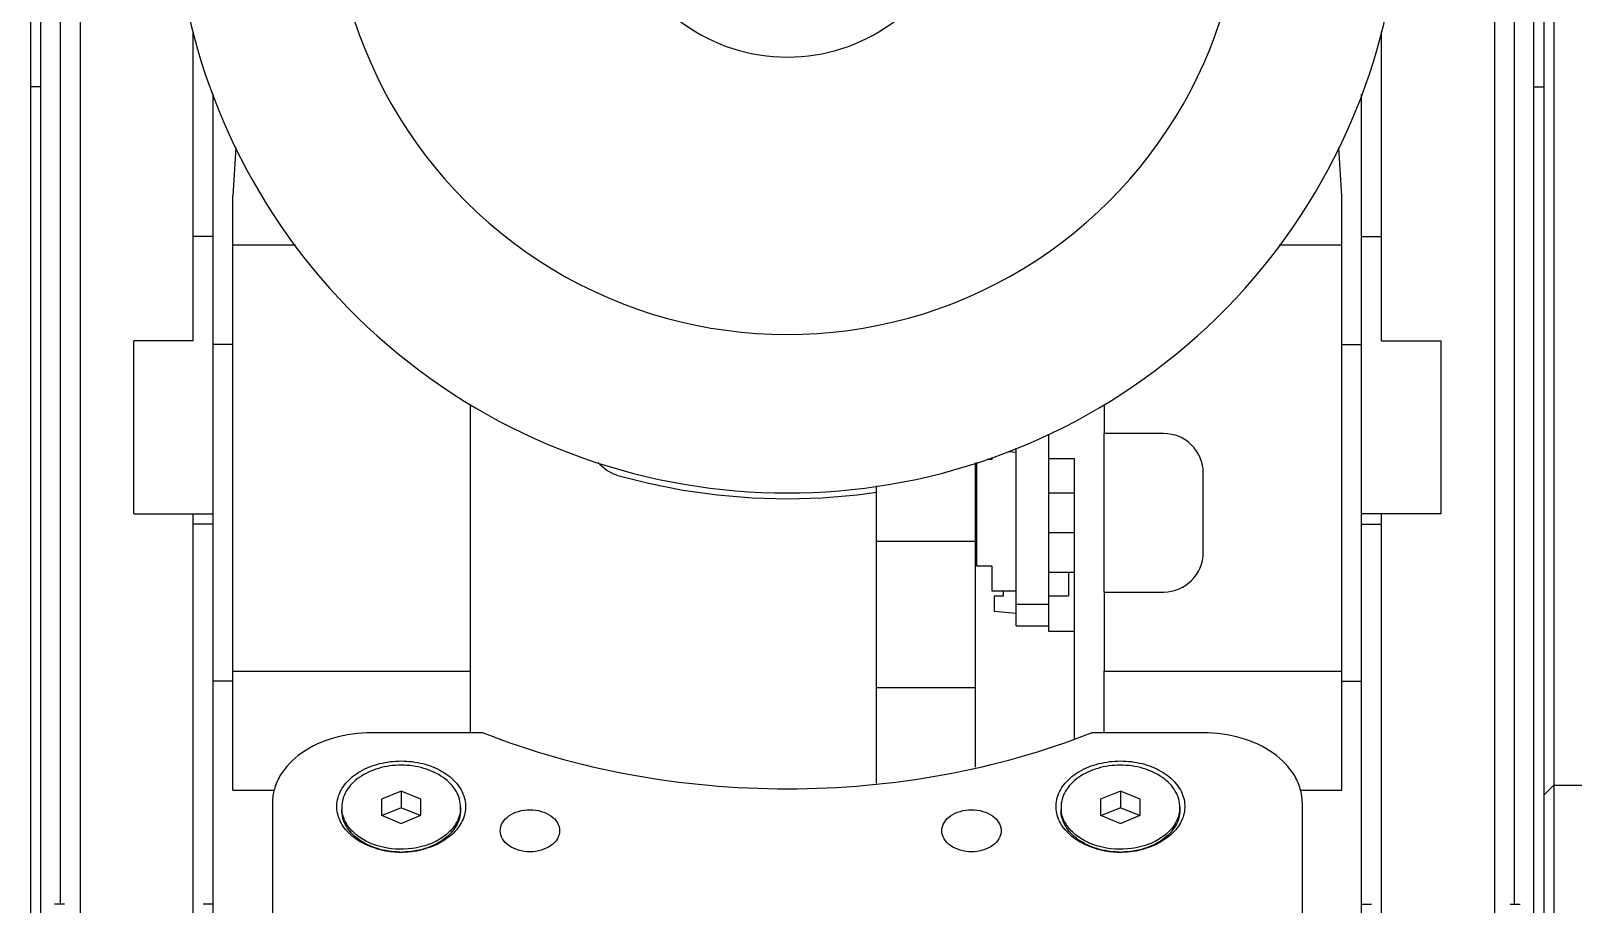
# Model space of a CAD drawing. Header units: millimetres. Extents: x 0 to 841, y 0 to 594.
# Drawn here: x 726.92 to 765.86, y 318.57 to 340.61 of the extents above; entities that cross this region are included whole.
import ezdxf

# ---------------------------------------------------------------- set-up
doc = ezdxf.new("R2010")
doc.units = ezdxf.units.MM
doc.header["$LTSCALE"] = 46.255
doc.layers.get('0').update_dxf_attribs({"linetype": 'CONTINUOUS'})
doc.layers.add('AXIS', color=7, linetype='CONTINUOUS')
doc.layers.add('DCURVE', color=7, linetype='CONTINUOUS')

msp = doc.modelspace()

# ---------------------------------------------------------------- linework, layer by layer
at = {"color": 7, "linetype": 'CONTINUOUS'}
for p, q in [((726.924, 290.324), (726.924, 343.951)), ((727.674, 318.574), (727.674, 343.951)), ((728.174, 318.324), (728.174, 343.951)), ((763.874, 343.951), (763.874, 318.324)), ((764.374, 343.951), (764.374, 318.574)), ((765.124, 343.951), (765.124, 290.324)), ((765.374, 344.201), (765.374, 290.074)), ((727.174, 316.574), (727.174, 343.701)), ((764.874, 316.574), (764.874, 343.701)), ((731.024, 332.793), (731.024, 340.599)), ((761.024, 332.793), (761.024, 340.599)), ((727.174, 339.201), (726.924, 339.201)), ((764.874, 339.201), (765.124, 339.201)), ((731.524, 298.506), (731.524, 339.019)), ((760.524, 328.421), (760.524, 339.019)), ((732.097, 337.674), (732.024, 336.451)), ((760.024, 336.451), (759.951, 337.674)), ((732.024, 321.451), (732.024, 336.451)), ((760.024, 321.451), (760.024, 336.451)), ((731.524, 335.42), (731.024, 335.42)), ((760.524, 335.42), (761.024, 335.42)), ((729.524, 328.421), (729.524, 332.793)), ((731.024, 332.793), (729.524, 332.793)), ((732.024, 332.701), (731.524, 332.701)), ((760.024, 332.701), (760.524, 332.701)), ((761.024, 332.793), (762.524, 332.793)), ((762.524, 332.793), (762.524, 328.421)), ((738.024, 322.901), (738.024, 331.179)), ((752.624, 325.451), (752.624, 330.433)), ((754.024, 326.451), (754.024, 330.451)), ((751.199, 329.796), (751.199, 329.849)), ((751.611, 330), (751.799, 329.983)), ((751.799, 325.594), (751.799, 330.08)), ((750.774, 322.034), (750.774, 329.714)), ((750.804, 327.106), (750.804, 329.723)), ((751.199, 329.796), (751.069, 329.796)), ((753.274, 329.809), (752.624, 329.809)), ((753.274, 322.758), (753.274, 329.809)), ((741.713, 329.395), (741.715, 329.4)), ((748.274, 321.63), (748.274, 329.13)), ((752.624, 328.951), (753.274, 328.951)), ((729.524, 328.421), (731.524, 328.421)), ((731.024, 318.324), (731.024, 328.421)), ((760.524, 298.506), (760.524, 328.421)), ((762.524, 328.421), (760.524, 328.421)), ((761.024, 318.324), (761.024, 328.421)), ((731.524, 328.167), (731.024, 328.167)), ((752.624, 327.951), (753.274, 327.951)), ((760.524, 328.167), (761.024, 328.167)), ((750.774, 327.723), (748.274, 327.723)), ((751.199, 327.106), (750.804, 327.106)), ((751.199, 326.476), (751.199, 327.106)), ((752.624, 326.951), (753.274, 326.951)), ((753.124, 326.951), (753.124, 326.351)), ((751.799, 326.476), (751.199, 326.476)), ((751.249, 326.344), (751.249, 325.968)), ((751.474, 326.344), (751.249, 326.344)), ((751.474, 326.476), (751.474, 326.344)), ((752.624, 326.351), (753.124, 326.351)), ((751.249, 325.968), (751.799, 325.919)), ((751.799, 326.144), (752.624, 326.144)), ((751.799, 325.594), (752.624, 325.594)), ((753.274, 325.451), (752.624, 325.451)), ((732.024, 324.451), (738.024, 324.451)), ((754.024, 322.901), (754.024, 324.451)), ((754.024, 324.451), (760.024, 324.451)), ((732.024, 324.201), (731.524, 324.201)), ((750.774, 324.032), (748.274, 324.032)), ((760.024, 324.201), (760.524, 324.201)), ((732.024, 321.451), (733.075, 321.451)), ((736.274, 321.428), (735.774, 321.224)), ((736.274, 321.428), (736.274, 321.004)), ((736.774, 321.224), (736.274, 321.428)), ((754.434, 321.428), (753.934, 321.224)), ((754.434, 321.428), (754.434, 321.004)), ((754.934, 321.224), (754.434, 321.428)), ((758.973, 321.451), (760.024, 321.451)), ((765.124, 321.324), (765.374, 321.574)), ((734.774, 321.02), (734.774, 320.949)), ((735.774, 321.224), (735.774, 320.816)), ((736.274, 321.004), (735.793, 320.808)), ((736.754, 320.808), (736.274, 321.004)), ((736.774, 320.816), (736.774, 321.224)), ((737.774, 321.02), (737.774, 320.949)), ((752.934, 321.02), (752.934, 320.949)), ((753.934, 321.224), (753.934, 320.816)), ((754.434, 321.004), (753.953, 320.808)), ((754.914, 320.808), (754.434, 321.004)), ((754.934, 320.816), (754.934, 321.224)), ((755.934, 321.02), (755.934, 320.949)), ((735.774, 320.816), (736.274, 320.612)), ((736.274, 320.612), (736.774, 320.816)), ((753.934, 320.816), (754.434, 320.612)), ((754.434, 320.612), (754.934, 320.816)), ((727.774, 318.574), (727.524, 318.574)), ((731.524, 318.574), (731.274, 318.574)), ((760.524, 318.574), (760.774, 318.574)), ((764.274, 318.574), (764.524, 318.574))]:
    msp.add_line(p, q, dxfattribs=at)
at = {"color": 6, "linetype": 'CONTINUOUS'}
for p, q in [((741.313, 329.641), (741.246, 329.723)), ((741.466, 329.516), (741.313, 329.641)), ((741.639, 329.423), (741.466, 329.516)), ((750.801, 329.723), (750.774, 329.689)), ((741.715, 329.4), (741.639, 329.423)), ((742.517, 329.188), (741.713, 329.395)), ((743.384, 329.015), (742.517, 329.188)), ((744.259, 328.892), (743.384, 329.015)), ((745.14, 328.817), (744.259, 328.892)), ((746.024, 328.793), (745.14, 328.817)), ((746.907, 328.817), (746.024, 328.793)), ((747.788, 328.892), (746.907, 328.817)), ((748.274, 328.96), (747.788, 328.892))]:
    msp.add_line(p, q, dxfattribs=at)
at = {"color": 3, "linetype": 'CONTINUOUS'}
for p, q in [((738.343, 322.901), (735.524, 322.901)), ((756.524, 322.901), (753.705, 322.901)), ((733.024, 321.133), (733.024, 318.304)), ((759.024, 321.133), (759.024, 314.062))]:
    msp.add_line(p, q, dxfattribs=at)
at = {"color": 7, "linetype": 'CONTINUOUS'}
for centre, radius, start, end in [((746.024, 344.451), 15.5, 151.9275, 28.0725), ((746.024, 344.451), 4.5, 128.9424, 51.0576), ((746.024, 344.451), 11.5, 172.6956, 359.5198), ((735.526, 321.02), 0.752, 180.0068, 185.3587), ((737.022, 321.02), 0.752, 354.6413, 359.9932), ((753.686, 321.02), 0.752, 180.0068, 185.3587), ((755.182, 321.02), 0.752, 354.6413, 359.9932)]:
    msp.add_arc(centre, radius, start, end, dxfattribs=at)
at = {"color": 3, "linetype": 'CONTINUOUS'}
for centre, radius, start, end in [((736.24, 321.973), 2.082, 253.7827, 257.0651), ((736.25, 322.016), 2.126, 257.0684, 260.9338), ((736.265, 322.114), 2.226, 260.9401, 264.5517), ((736.273, 322.197), 2.309, 264.5481, 269.185), ((736.274, 322.214), 2.326, 269.1769, 269.9999), ((736.274, 322.186), 2.297, 270.0002, 270.8238), ((736.274, 322.186), 2.297, 270.8205, 275.5279), ((736.28, 322.128), 2.239, 275.5223, 279.1489), ((736.294, 322.041), 2.151, 279.1517, 282.8677), ((736.307, 321.981), 2.09, 282.8685, 286.3428), ((754.4, 321.973), 2.082, 253.7827, 257.0651), ((754.41, 322.016), 2.126, 257.0684, 260.9338), ((754.425, 322.114), 2.226, 260.9401, 264.5517), ((754.433, 322.197), 2.309, 264.5481, 269.185), ((754.434, 322.214), 2.326, 269.1769, 269.9999), ((754.434, 322.186), 2.297, 270.0002, 270.8238), ((754.434, 322.186), 2.297, 270.8205, 275.5279), ((754.44, 322.128), 2.239, 275.5223, 279.1489), ((754.454, 322.041), 2.151, 279.1517, 282.8677), ((754.467, 321.981), 2.09, 282.8685, 286.3428)]:
    msp.add_arc(centre, radius, start, end, dxfattribs=at)
for points, knots in [([(735.524, 322.901), (735.202, 322.901), (734.577, 322.816), (733.758, 322.448), (733.259, 321.949), (733.058, 321.487), (733.024, 321.249), (733.024, 321.133)], [0, 0, 0, 0, 0.287438, 0.554303, 0.789046, 0.896416, 1, 1, 1, 1]), ([(738.343, 322.901), (739.539, 322.428), (742.076, 321.719), (746.024, 321.368), (749.971, 321.719), (752.508, 322.428), (753.705, 322.901)], [0, 0, 0, 0, 0.246006, 0.5, 0.753994, 1, 1, 1, 1]), ([(759.024, 321.133), (759.024, 321.249), (758.99, 321.487), (758.788, 321.949), (758.289, 322.448), (757.471, 322.816), (756.846, 322.901), (756.524, 322.901)], [0, 0, 0, 0, 0.103584, 0.210954, 0.445697, 0.712562, 1, 1, 1, 1]), ([(735.659, 319.974), (735.493, 320.022), (735.189, 320.152), (734.831, 320.46), (734.635, 320.852), (734.649, 321.277), (734.869, 321.66), (735.245, 321.955), (735.73, 322.144), (736.09, 322.187), (736.274, 322.187)], [0, 0, 0, 0, 0.137674, 0.261155, 0.371325, 0.476383, 0.587949, 0.713363, 0.852564, 1, 1, 1, 1]), ([(736.274, 322.187), (736.458, 322.187), (736.817, 322.144), (737.301, 321.956), (737.677, 321.661), (737.898, 321.279), (737.913, 320.855), (737.719, 320.464), (737.363, 320.155), (737.06, 320.024), (736.895, 319.976)], [0, 0, 0, 0, 0.147458, 0.286726, 0.412222, 0.523879, 0.628968, 0.739077, 0.862446, 1, 1, 1, 1]), ([(753.819, 319.974), (753.653, 320.022), (753.349, 320.152), (752.991, 320.46), (752.795, 320.852), (752.809, 321.277), (753.029, 321.66), (753.405, 321.955), (753.89, 322.144), (754.25, 322.187), (754.434, 322.187)], [0, 0, 0, 0, 0.137674, 0.261155, 0.371325, 0.476383, 0.587949, 0.713363, 0.852564, 1, 1, 1, 1]), ([(754.434, 322.187), (754.618, 322.187), (754.977, 322.144), (755.461, 321.956), (755.837, 321.661), (756.058, 321.279), (756.073, 320.855), (755.879, 320.464), (755.523, 320.155), (755.22, 320.024), (755.055, 319.976)], [0, 0, 0, 0, 0.147458, 0.286726, 0.412222, 0.523879, 0.628968, 0.739077, 0.862446, 1, 1, 1, 1]), ([(738.774, 320.426), (738.774, 320.496), (738.819, 320.647), (738.994, 320.82), (739.24, 320.931), (739.427, 320.956), (739.524, 320.956)], [0, 0, 0, 0, 0.209467, 0.444667, 0.711993, 1, 1, 1, 1]), ([(739.524, 320.956), (739.62, 320.956), (739.808, 320.931), (740.053, 320.82), (740.228, 320.647), (740.274, 320.496), (740.274, 320.426)], [0, 0, 0, 0, 0.288007, 0.555333, 0.790533, 1, 1, 1, 1]), ([(749.924, 320.426), (749.924, 320.496), (749.969, 320.647), (750.144, 320.82), (750.39, 320.931), (750.577, 320.956), (750.674, 320.956)], [0, 0, 0, 0, 0.209467, 0.444667, 0.711993, 1, 1, 1, 1]), ([(750.674, 320.956), (750.77, 320.956), (750.958, 320.931), (751.203, 320.82), (751.378, 320.647), (751.424, 320.496), (751.424, 320.426)], [0, 0, 0, 0, 0.288007, 0.555333, 0.790533, 1, 1, 1, 1]), ([(739.524, 319.895), (739.427, 319.895), (739.24, 319.921), (738.994, 320.032), (738.819, 320.205), (738.774, 320.356), (738.774, 320.426)], [0, 0, 0, 0, 0.288007, 0.555333, 0.790533, 1, 1, 1, 1]), ([(740.274, 320.426), (740.274, 320.356), (740.228, 320.205), (740.053, 320.032), (739.808, 319.921), (739.62, 319.895), (739.524, 319.895)], [0, 0, 0, 0, 0.209467, 0.444667, 0.711993, 1, 1, 1, 1]), ([(750.674, 319.895), (750.577, 319.895), (750.39, 319.921), (750.144, 320.032), (749.969, 320.205), (749.924, 320.356), (749.924, 320.426)], [0, 0, 0, 0, 0.288007, 0.555333, 0.790533, 1, 1, 1, 1]), ([(751.424, 320.426), (751.424, 320.356), (751.378, 320.205), (751.203, 320.032), (750.958, 319.921), (750.77, 319.895), (750.674, 319.895)], [0, 0, 0, 0, 0.209467, 0.444667, 0.711993, 1, 1, 1, 1])]:
    msp.add_open_spline(points, degree=3, knots=knots, dxfattribs=at)
at = {"color": 7, "linetype": 'CONTINUOUS'}
for points, knots in [([(737.774, 321.02), (737.774, 321.089), (737.754, 321.232), (737.665, 321.434), (737.523, 321.619), (737.264, 321.839), (736.841, 322.03), (736.274, 322.107), (735.706, 322.03), (735.284, 321.839), (735.024, 321.619), (734.882, 321.434), (734.794, 321.232), (734.774, 321.089), (734.774, 321.02)], [0, 0, 0, 0, 0.05173, 0.105334, 0.162249, 0.223216, 0.356476, 0.5, 0.643524, 0.776784, 0.837751, 0.894666, 0.94827, 1, 1, 1, 1]), ([(755.934, 321.02), (755.934, 321.089), (755.914, 321.232), (755.825, 321.434), (755.683, 321.619), (755.424, 321.839), (755.001, 322.03), (754.434, 322.107), (753.866, 322.03), (753.444, 321.839), (753.184, 321.619), (753.042, 321.434), (752.954, 321.232), (752.934, 321.089), (752.934, 321.02)], [0, 0, 0, 0, 0.05173, 0.105334, 0.162249, 0.223216, 0.356476, 0.5, 0.643524, 0.776784, 0.837751, 0.894666, 0.94827, 1, 1, 1, 1]), ([(736.24, 319.889), (736.05, 319.892), (735.683, 319.946), (735.27, 320.139), (735.017, 320.358), (734.879, 320.54), (734.793, 320.74), (734.774, 320.88), (734.774, 320.949)], [0, 0, 0, 0, 0.287185, 0.55334, 0.675142, 0.788968, 0.896313, 1, 1, 1, 1]), ([(735.72, 320.034), (735.593, 320.07), (735.356, 320.163), (735.058, 320.375), (734.881, 320.602), (734.801, 320.799), (734.782, 320.9), (734.777, 320.95)], [0, 0, 0, 0, 0.283397, 0.544142, 0.780528, 0.89173, 1, 1, 1, 1]), ([(737.774, 320.949), (737.774, 320.88), (737.754, 320.74), (737.668, 320.54), (737.53, 320.358), (737.278, 320.139), (736.864, 319.946), (736.497, 319.892), (736.307, 319.889)], [0, 0, 0, 0, 0.103685, 0.211028, 0.324855, 0.446658, 0.712816, 1, 1, 1, 1]), ([(737.77, 320.95), (737.766, 320.9), (737.746, 320.799), (737.666, 320.602), (737.489, 320.374), (737.191, 320.163), (736.953, 320.069), (736.827, 320.034)], [0, 0, 0, 0, 0.10826, 0.219454, 0.455836, 0.716591, 1, 1, 1, 1]), ([(754.4, 319.889), (754.21, 319.892), (753.843, 319.946), (753.43, 320.139), (753.177, 320.358), (753.039, 320.54), (752.953, 320.74), (752.934, 320.88), (752.934, 320.949)], [0, 0, 0, 0, 0.287185, 0.55334, 0.675142, 0.788968, 0.896313, 1, 1, 1, 1]), ([(753.88, 320.034), (753.753, 320.07), (753.516, 320.163), (753.218, 320.375), (753.041, 320.602), (752.961, 320.799), (752.942, 320.9), (752.937, 320.95)], [0, 0, 0, 0, 0.283397, 0.544142, 0.780528, 0.89173, 1, 1, 1, 1]), ([(755.934, 320.949), (755.934, 320.88), (755.914, 320.74), (755.828, 320.54), (755.69, 320.358), (755.438, 320.139), (755.024, 319.946), (754.657, 319.892), (754.467, 319.889)], [0, 0, 0, 0, 0.103685, 0.211028, 0.324855, 0.446658, 0.712816, 1, 1, 1, 1]), ([(755.93, 320.95), (755.926, 320.9), (755.906, 320.799), (755.826, 320.602), (755.649, 320.374), (755.351, 320.163), (755.113, 320.069), (754.987, 320.034)], [0, 0, 0, 0, 0.10826, 0.219454, 0.455836, 0.716591, 1, 1, 1, 1]), ([(736.827, 320.034), (736.738, 320.009), (736.373, 319.934), (735.988, 319.959), (735.72, 320.034)], [0, 0, 0, 0, 0.24893, 1, 1, 1, 1]), ([(754.987, 320.034), (754.898, 320.009), (754.533, 319.934), (754.148, 319.959), (753.88, 320.034)], [0, 0, 0, 0, 0.24893, 1, 1, 1, 1])]:
    msp.add_open_spline(points, degree=3, knots=knots, dxfattribs=at)
at = {"layer": 'AXIS', "color": 7, "linetype": 'CONTINUOUS'}
for p, q in [((733.605, 335.201), (732.024, 335.201)), ((760.024, 335.201), (758.443, 335.201)), ((754.024, 331.179), (754.024, 330.451)), ((755.524, 330.451), (754.024, 330.451)), ((756.524, 327.451), (756.524, 329.451)), ((754.024, 326.451), (754.024, 324.451)), ((754.024, 326.451), (755.524, 326.451)), ((765.374, 321.574), (766.774, 321.574))]:
    msp.add_line(p, q, dxfattribs=at)
for centre, start, end in [((755.524, 329.451), 0, 90), ((755.524, 327.451), 270, 360)]:
    msp.add_arc(centre, 1, start, end, dxfattribs=at)
at = {"layer": 'DCURVE', "color": 4, "linetype": 'CONTINUOUS'}
msp.add_line((760.524, 328.421), (760.524, 339.019), dxfattribs=at)

doc.saveas('drawing.dxf')
